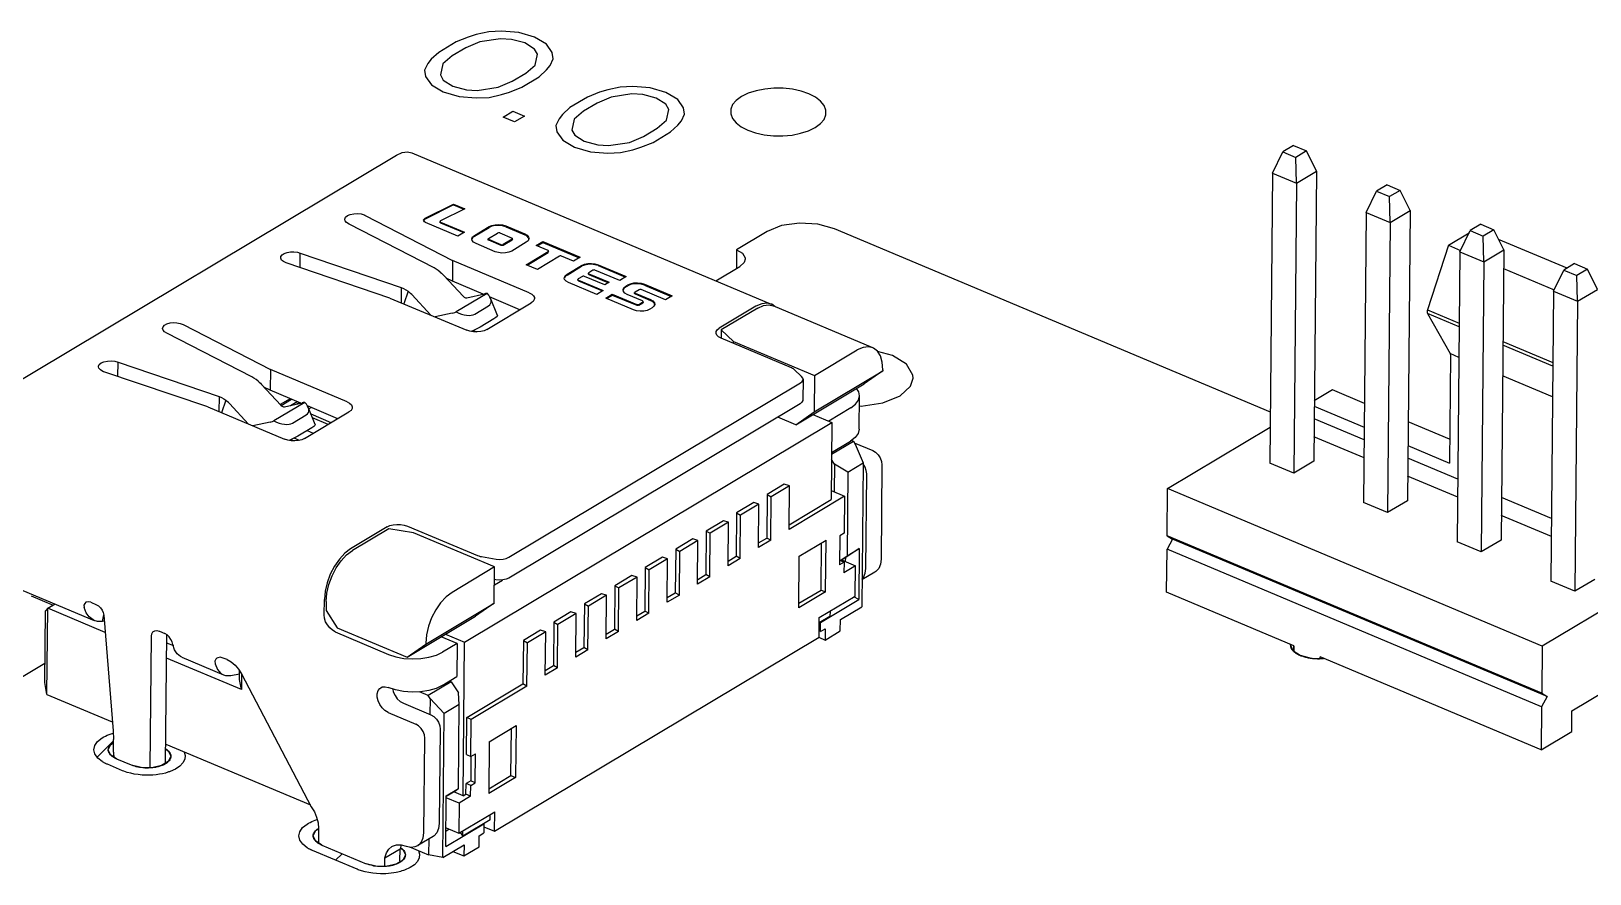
# Model space of a CAD drawing. Header units: millimetres. Extents: x 0 to 841, y 0 to 594.
# Drawn here: x 570.25 to 586.55, y 247.19 to 256 of the extents above; entities that cross this region are included whole.
import ezdxf

# ---------------------------------------------------------------- set-up
doc = ezdxf.new("R2010")
doc.units = ezdxf.units.MM
doc.header["$LTSCALE"] = 46.255
doc.layers.add('ASSEM_MEM', color=7, linetype='CONTINUOUS')

msp = doc.modelspace()

# ---------------------------------------------------------------- linework, layer by layer
at = {"layer": 'ASSEM_MEM', "color": 40, "linetype": 'CONTINUOUS'}
for p, q in [((574.906, 255.961), (574.821, 255.934)), ((575.036, 255.989), (574.906, 255.961)), ((575.169, 255.995), (575.036, 255.989)), ((575.351, 255.981), (575.169, 255.995)), ((575.515, 255.933), (575.351, 255.981)), ((574.695, 255.884), (574.513, 255.774)), ((574.796, 255.821), (574.653, 255.736)), ((574.821, 255.934), (574.695, 255.884)), ((574.942, 255.884), (574.796, 255.821)), ((575.16, 255.916), (574.942, 255.884)), ((575.273, 255.91), (575.16, 255.916)), ((575.414, 255.872), (575.273, 255.91)), ((575.514, 255.809), (575.414, 255.872)), ((575.545, 255.754), (575.514, 255.809)), ((575.64, 255.86), (575.515, 255.933)), ((575.699, 255.773), (575.64, 255.86)), ((574.398, 255.657), (574.365, 255.588)), ((574.435, 255.703), (574.398, 255.657)), ((574.513, 255.774), (574.435, 255.703)), ((574.555, 255.653), (574.53, 255.539)), ((574.653, 255.736), (574.555, 255.653)), ((575.422, 255.558), (575.52, 255.641)), ((575.52, 255.641), (575.545, 255.754)), ((575.64, 255.59), (575.677, 255.637)), ((575.677, 255.637), (575.71, 255.706)), ((575.71, 255.706), (575.699, 255.773)), ((574.365, 255.588), (574.376, 255.521)), ((574.376, 255.521), (574.436, 255.434)), ((574.53, 255.539), (574.561, 255.485)), ((574.561, 255.485), (574.661, 255.422)), ((575.133, 255.41), (575.28, 255.473)), ((575.28, 255.473), (575.422, 255.558)), ((575.38, 255.41), (575.563, 255.519)), ((575.563, 255.519), (575.64, 255.59)), ((574.436, 255.434), (574.56, 255.361)), ((574.56, 255.361), (574.725, 255.312)), ((574.661, 255.422), (574.802, 255.383)), ((574.725, 255.312), (574.906, 255.298)), ((574.802, 255.383), (574.915, 255.377)), ((574.906, 255.298), (575.039, 255.304)), ((574.915, 255.377), (575.133, 255.41)), ((575.039, 255.304), (575.169, 255.333)), ((575.169, 255.333), (575.254, 255.359)), ((575.254, 255.359), (575.38, 255.41)), ((576.068, 255.307), (575.885, 255.197)), ((576.194, 255.357), (576.068, 255.307)), ((576.315, 255.307), (576.169, 255.244)), ((576.279, 255.384), (576.194, 255.357)), ((576.409, 255.412), (576.279, 255.384)), ((576.533, 255.339), (576.315, 255.307)), ((576.542, 255.418), (576.409, 255.412)), ((576.646, 255.333), (576.533, 255.339)), ((576.723, 255.404), (576.542, 255.418)), ((576.787, 255.295), (576.646, 255.333)), ((576.888, 255.356), (576.723, 255.404)), ((577.012, 255.283), (576.888, 255.356)), ((575.186, 255.098), (575.288, 255.159)), ((575.288, 255.159), (575.408, 255.108)), ((575.885, 255.197), (575.808, 255.126)), ((576.026, 255.159), (575.928, 255.076)), ((576.169, 255.244), (576.026, 255.159)), ((576.887, 255.232), (576.787, 255.295)), ((576.918, 255.177), (576.887, 255.232)), ((576.893, 255.064), (576.918, 255.177)), ((577.072, 255.196), (577.012, 255.283)), ((577.083, 255.129), (577.072, 255.196)), ((575.306, 255.047), (575.186, 255.098)), ((575.408, 255.108), (575.306, 255.047)), ((575.771, 255.08), (575.738, 255.011)), ((575.738, 255.011), (575.749, 254.944)), ((575.808, 255.126), (575.771, 255.08)), ((575.928, 255.076), (575.903, 254.962)), ((576.652, 254.896), (576.795, 254.981)), ((576.795, 254.981), (576.893, 255.064)), ((576.936, 254.942), (577.013, 255.013)), ((577.013, 255.013), (577.05, 255.06)), ((577.05, 255.06), (577.083, 255.129)), ((575.749, 254.944), (575.809, 254.857)), ((575.809, 254.857), (575.933, 254.784)), ((575.903, 254.962), (575.934, 254.908)), ((575.934, 254.908), (576.034, 254.845)), ((576.034, 254.845), (576.175, 254.806)), ((576.288, 254.8), (576.506, 254.833)), ((576.506, 254.833), (576.652, 254.896)), ((576.627, 254.782), (576.753, 254.833)), ((576.753, 254.833), (576.936, 254.942)), ((575.933, 254.784), (576.098, 254.735)), ((576.098, 254.735), (576.279, 254.721)), ((576.175, 254.806), (576.288, 254.8)), ((576.279, 254.721), (576.412, 254.727)), ((576.412, 254.727), (576.542, 254.756)), ((576.542, 254.756), (576.627, 254.782))]:
    msp.add_line(p, q, dxfattribs=at)
at = {"layer": 'ASSEM_MEM', "color": 7, "linetype": 'CONTINUOUS'}
for p, q in [((569.834, 252.165), (574.071, 254.699)), ((574.232, 254.723), (577.989, 253.144)), ((583.23, 254.513), (583.338, 254.734)), ((583.449, 254.8), (583.338, 254.734)), ((583.338, 254.734), (583.472, 254.677)), ((583.449, 254.8), (583.584, 254.744)), ((583.584, 254.744), (583.472, 254.677)), ((583.48, 254.408), (583.472, 254.677)), ((583.687, 254.532), (583.584, 254.744)), ((583.23, 254.513), (583.202, 251.482)), ((583.23, 254.513), (583.48, 254.408)), ((583.48, 254.408), (583.687, 254.532)), ((583.687, 254.532), (583.659, 251.501)), ((583.48, 254.408), (583.452, 251.377)), ((584.428, 254.389), (584.316, 254.322)), ((584.428, 254.389), (584.563, 254.332)), ((584.563, 254.332), (584.451, 254.266)), ((584.666, 254.12), (584.563, 254.332)), ((574.372, 254.04), (574.668, 254.189)), ((574.668, 254.18), (574.372, 254.032)), ((574.668, 254.189), (574.787, 254.139)), ((574.668, 254.189), (574.668, 254.18)), ((574.668, 254.18), (574.777, 254.134)), ((584.209, 254.102), (584.316, 254.322)), ((584.316, 254.322), (584.451, 254.266)), ((584.459, 253.996), (584.451, 254.266)), ((573.745, 254.07), (574.658, 253.599)), ((574.527, 253.998), (574.527, 254.006)), ((574.787, 254.139), (574.532, 254.012)), ((574.533, 254.001), (574.783, 253.896)), ((584.209, 254.102), (584.181, 251.071)), ((584.209, 254.102), (584.459, 253.996)), ((584.459, 253.996), (584.666, 254.12)), ((584.666, 254.12), (584.638, 251.089)), ((574.464, 253.521), (573.576, 253.98)), ((574.714, 253.854), (574.376, 253.996)), ((574.533, 253.992), (574.774, 253.89)), ((574.783, 253.896), (574.714, 253.854)), ((574.887, 253.861), (575.04, 253.953)), ((574.887, 253.853), (575.04, 253.944)), ((575.034, 253.829), (575.129, 253.886)), ((575.15, 253.887), (575.28, 253.833)), ((575.213, 253.96), (575.412, 253.876)), ((575.213, 253.951), (575.412, 253.868)), ((577.945, 253.903), (577.627, 253.712)), ((583.207, 252.015), (578.649, 253.931)), ((584.459, 253.996), (584.431, 250.965)), ((585.067, 253.758), (585.284, 253.887)), ((585.188, 253.69), (585.295, 253.911)), ((585.407, 253.978), (585.295, 253.911)), ((585.295, 253.911), (585.43, 253.854)), ((585.407, 253.978), (585.542, 253.921)), ((585.542, 253.921), (585.43, 253.854)), ((585.438, 253.585), (585.43, 253.854)), ((585.645, 253.709), (585.542, 253.921)), ((573.065, 253.525), (573.066, 253.675)), ((573.066, 253.675), (574.122, 253.316)), ((575.102, 253.691), (574.903, 253.775)), ((575.03, 253.816), (575.03, 253.824)), ((575.165, 253.764), (575.036, 253.818)), ((575.165, 253.755), (575.036, 253.81)), ((575.282, 253.822), (575.186, 253.765)), ((575.282, 253.813), (575.186, 253.756)), ((575.428, 253.79), (575.276, 253.698)), ((575.285, 253.817), (575.282, 253.813)), ((575.285, 253.818), (575.285, 253.827)), ((575.285, 253.818), (575.285, 253.817)), ((575.427, 253.555), (575.658, 253.693)), ((575.436, 253.551), (575.658, 253.684)), ((575.456, 253.823), (575.453, 253.835)), ((575.533, 253.756), (575.602, 253.797)), ((575.656, 253.704), (575.533, 253.756)), ((575.541, 253.752), (575.601, 253.788)), ((575.602, 253.797), (575.601, 253.788)), ((575.601, 253.788), (575.982, 253.628)), ((575.602, 253.797), (575.99, 253.633)), ((575.662, 253.688), (575.658, 253.684)), ((575.662, 253.689), (575.662, 253.698)), ((575.662, 253.689), (575.662, 253.688)), ((577.627, 253.712), (577.625, 253.515)), ((585.067, 253.758), (584.847, 253.085)), ((585.067, 253.758), (585.194, 253.705)), ((585.188, 253.69), (585.16, 250.659)), ((585.188, 253.69), (585.438, 253.585)), ((585.438, 253.585), (585.645, 253.709)), ((586.307, 253.519), (585.591, 253.82)), ((585.645, 253.709), (585.617, 250.678)), ((574.003, 253.207), (572.917, 253.576)), ((574.658, 253.599), (574.656, 253.382)), ((575.46, 253.262), (574.658, 253.599)), ((575.545, 253.505), (575.427, 253.555)), ((575.776, 253.643), (575.545, 253.505)), ((575.921, 253.592), (575.798, 253.644)), ((575.854, 253.455), (576.007, 253.547)), ((575.854, 253.447), (576.006, 253.538)), ((575.99, 253.633), (575.921, 253.592)), ((576.18, 253.554), (576.473, 253.43)), ((576.18, 253.545), (576.465, 253.425)), ((577.411, 253.387), (577.66, 253.536)), ((577.706, 253.578), (577.66, 253.536)), ((577.717, 253.614), (577.706, 253.578)), ((585.438, 253.585), (585.41, 250.554)), ((585.643, 253.516), (586.173, 253.293)), ((586.386, 253.566), (586.274, 253.499)), ((586.386, 253.566), (586.521, 253.509)), ((574.566, 253.443), (574.768, 253.226)), ((574.656, 253.382), (574.591, 253.416)), ((574.976, 253.248), (574.656, 253.382)), ((576.164, 253.245), (575.87, 253.369)), ((575.968, 253.392), (575.968, 253.401)), ((576.015, 253.431), (575.972, 253.406)), ((575.974, 253.395), (576.233, 253.286)), ((575.974, 253.386), (576.224, 253.281)), ((576.248, 253.343), (576.036, 253.432)), ((576.078, 253.458), (576.078, 253.467)), ((576.124, 253.497), (576.081, 253.471)), ((576.083, 253.461), (576.296, 253.371)), ((576.083, 253.452), (576.288, 253.366)), ((576.405, 253.389), (576.146, 253.498)), ((576.296, 253.371), (576.248, 253.343)), ((576.473, 253.43), (576.405, 253.389)), ((576.663, 253.351), (576.952, 253.229)), ((586.167, 253.279), (586.274, 253.499)), ((586.274, 253.499), (586.409, 253.443)), ((586.521, 253.509), (586.409, 253.443)), ((586.417, 253.173), (586.409, 253.443)), ((586.624, 253.297), (586.521, 253.509)), ((574.003, 253.207), (574.805, 252.87)), ((574.122, 253.316), (574.12, 253.158)), ((574.193, 253.277), (574.147, 253.147)), ((574.43, 253.028), (574.231, 253.242)), ((575.018, 253.255), (574.694, 253.061)), ((574.806, 253.209), (574.99, 253.251)), ((575.362, 253.085), (575.045, 253.219)), ((575.128, 253.023), (575.053, 253.204)), ((576.233, 253.286), (576.164, 253.245)), ((576.259, 253.205), (576.327, 253.246)), ((576.548, 253.084), (576.259, 253.205)), ((576.267, 253.202), (576.327, 253.238)), ((576.327, 253.246), (576.582, 253.14)), ((576.327, 253.246), (576.327, 253.238)), ((576.327, 253.238), (576.582, 253.131)), ((576.468, 253.33), (576.49, 253.344)), ((576.468, 253.322), (576.49, 253.335)), ((576.644, 253.177), (576.484, 253.244)), ((576.561, 253.255), (576.561, 253.264)), ((576.608, 253.294), (576.565, 253.268)), ((576.567, 253.258), (576.726, 253.191)), ((576.567, 253.249), (576.726, 253.182)), ((576.883, 253.188), (576.629, 253.295)), ((576.663, 253.342), (576.944, 253.224)), ((576.952, 253.229), (576.883, 253.188)), ((586.167, 253.279), (586.139, 250.248)), ((586.167, 253.279), (586.417, 253.173)), ((586.417, 253.173), (586.624, 253.297)), ((574.655, 253.05), (574.474, 253.009)), ((574.889, 253.039), (575.033, 253.126)), ((575.016, 252.879), (575.48, 253.156)), ((576.603, 253.14), (576.646, 253.166)), ((576.603, 253.132), (576.646, 253.157)), ((576.649, 253.161), (576.646, 253.157)), ((576.649, 253.162), (576.649, 253.171)), ((576.649, 253.162), (576.649, 253.161)), ((576.743, 253.104), (576.721, 253.091)), ((576.77, 253.138), (576.767, 253.15)), ((577.828, 253.12), (577.446, 252.891)), ((577.847, 253.101), (577.465, 252.873)), ((577.965, 253.135), (578.009, 253.125)), ((579.049, 252.688), (578.009, 253.125)), ((584.847, 253.085), (585.181, 252.944)), ((585.18, 252.906), (584.847, 253.046)), ((584.847, 253.046), (585.085, 252.626)), ((586.417, 253.173), (586.389, 250.143)), ((571.84, 252.931), (572.753, 252.459)), ((574.874, 252.867), (574.907, 252.853)), ((575.09, 252.989), (574.946, 252.903)), ((577.465, 252.873), (577.464, 252.786)), ((577.465, 252.873), (577.594, 252.753)), ((572.559, 252.382), (571.671, 252.84)), ((578.199, 252.478), (577.466, 252.786)), ((577.594, 252.753), (578.442, 252.397)), ((577.594, 252.732), (577.594, 252.753)), ((585.636, 252.753), (586.16, 252.533)), ((586.159, 252.495), (585.636, 252.715)), ((571.16, 252.386), (571.161, 252.535)), ((571.161, 252.535), (572.217, 252.177)), ((578.442, 252.397), (578.888, 252.664)), ((579.255, 252.606), (579.1, 252.649)), ((585.089, 252.608), (585.078, 251.482)), ((585.177, 252.587), (585.085, 252.626)), ((572.099, 252.068), (571.013, 252.436)), ((572.753, 252.459), (572.751, 252.243)), ((573.555, 252.122), (572.753, 252.459)), ((578.306, 252.388), (578.229, 252.459)), ((578.438, 252.018), (579.155, 252.447)), ((578.442, 252.397), (578.438, 252.018)), ((579.155, 252.447), (578.96, 252.311)), ((579.155, 252.458), (579.155, 252.447)), ((586.156, 252.175), (585.633, 252.395)), ((572.661, 252.303), (572.863, 252.086)), ((572.751, 252.243), (572.686, 252.276)), ((573.071, 252.108), (572.751, 252.243)), ((575.247, 250.497), (578.293, 252.319)), ((578.244, 251.883), (578.96, 252.311)), ((578.321, 252.358), (578.319, 252.141)), ((583.855, 252.246), (583.665, 252.132)), ((584.19, 252.105), (583.855, 252.246)), ((572.099, 252.068), (572.9, 251.731)), ((572.217, 252.177), (572.216, 252.018)), ((572.289, 252.138), (572.242, 252.007)), ((572.525, 251.888), (572.326, 252.103)), ((573.113, 252.116), (572.789, 251.922)), ((572.961, 252.155), (572.857, 252.093)), ((572.866, 252.084), (572.974, 252.149)), ((572.902, 252.07), (573.085, 252.112)), ((572.965, 252.084), (573.032, 252.125)), ((573.023, 252.098), (573.053, 252.116)), ((573.041, 252.109), (573.052, 252.104)), ((573.457, 251.946), (573.14, 252.079)), ((573.223, 251.884), (573.148, 252.065)), ((573.155, 252.048), (573.179, 252.063)), ((578.291, 252.102), (575.245, 250.28)), ((578.821, 252.058), (578.589, 251.92)), ((578.909, 251.838), (578.912, 252.184)), ((583.665, 252.076), (584.188, 251.856)), ((572.75, 251.911), (572.569, 251.87)), ((572.984, 251.9), (573.128, 251.986)), ((573.111, 251.739), (573.575, 252.017)), ((573.387, 251.904), (573.178, 251.992)), ((573.356, 251.886), (573.194, 251.954)), ((574.783, 249.611), (578.621, 251.906)), ((578.244, 251.883), (578.056, 251.962)), ((578.244, 251.883), (578.438, 252.018)), ((578.422, 251.99), (578.621, 251.906)), ((578.621, 251.906), (578.614, 251.1)), ((584.187, 251.726), (583.664, 251.946)), ((585.08, 251.731), (584.646, 251.913)), ((572.994, 251.713), (572.966, 251.726)), ((573.056, 251.719), (573.001, 251.742)), ((573.185, 251.849), (573.041, 251.763)), ((573.137, 251.821), (573.202, 251.794)), ((578.867, 251.749), (578.818, 251.712)), ((578.827, 251.719), (578.847, 251.711)), ((582.132, 251.215), (583.205, 251.857)), ((584.185, 251.536), (583.662, 251.755)), ((578.618, 251.593), (578.818, 251.712)), ((578.618, 251.574), (578.847, 251.711)), ((578.847, 251.711), (578.866, 251.681)), ((578.857, 251.694), (579.051, 251.613)), ((578.866, 251.681), (578.948, 251.484)), ((584.644, 251.665), (585.078, 251.482)), ((578.649, 251.469), (578.617, 251.518)), ((578.649, 251.469), (578.646, 251.183)), ((578.789, 251.388), (578.649, 251.469)), ((578.789, 251.388), (578.948, 251.484)), ((578.948, 251.484), (578.934, 249.979)), ((579.146, 251.464), (579.137, 250.477)), ((583.452, 251.377), (583.202, 251.482)), ((583.659, 251.501), (583.452, 251.377)), ((585.166, 251.315), (584.642, 251.535)), ((578.125, 251.26), (577.946, 251.153)), ((578.179, 251.244), (577.988, 251.129)), ((578.179, 251.244), (578.125, 251.26)), ((578.175, 250.789), (578.179, 251.244)), ((578.789, 251.388), (578.781, 250.512)), ((578.978, 250.382), (578.987, 251.369)), ((585.164, 251.124), (584.641, 251.344)), ((577.807, 251.07), (577.627, 250.963)), ((577.86, 251.053), (577.807, 251.07)), ((577.946, 251.153), (577.942, 250.698)), ((577.946, 251.153), (577.988, 251.129)), ((577.984, 250.675), (577.988, 251.129)), ((578.756, 251.137), (578.175, 250.789)), ((578.175, 250.838), (578.614, 251.1)), ((578.614, 251.196), (578.756, 251.137)), ((578.756, 251.137), (578.752, 250.749)), ((582.127, 250.722), (582.132, 251.215)), ((586.047, 249.569), (582.132, 251.215)), ((584.431, 250.965), (584.181, 251.071)), ((584.638, 251.089), (584.431, 250.965)), ((586.145, 250.903), (585.621, 251.123)), ((577.627, 250.963), (577.623, 250.508)), ((577.627, 250.963), (577.669, 250.939)), ((577.665, 250.484), (577.669, 250.939)), ((577.86, 251.053), (577.669, 250.939)), ((577.856, 250.599), (577.86, 251.053)), ((586.143, 250.713), (585.62, 250.933)), ((573.974, 250.815), (573.592, 250.586)), ((573.993, 250.796), (573.611, 250.567)), ((574.25, 250.753), (573.993, 250.796)), ((574.185, 250.823), (574.918, 250.515)), ((575.097, 250.397), (574.25, 250.753)), ((577.309, 250.772), (577.305, 250.317)), ((577.488, 250.879), (577.309, 250.772)), ((577.309, 250.772), (577.351, 250.748)), ((577.346, 250.294), (577.351, 250.748)), ((577.542, 250.863), (577.351, 250.748)), ((577.542, 250.863), (577.488, 250.879)), ((577.538, 250.408), (577.542, 250.863)), ((578.752, 250.749), (578.705, 250.721)), ((576.99, 250.582), (576.986, 250.127)), ((577.169, 250.689), (576.99, 250.582)), ((576.99, 250.582), (577.032, 250.558)), ((577.223, 250.672), (577.032, 250.558)), ((577.223, 250.672), (577.169, 250.689)), ((577.219, 250.218), (577.223, 250.672)), ((577.984, 250.675), (577.856, 250.599)), ((577.857, 250.648), (577.942, 250.698)), ((577.984, 250.675), (577.942, 250.698)), ((578.282, 250.509), (578.562, 250.676)), ((578.509, 250.155), (578.513, 250.647)), ((578.557, 250.135), (578.562, 250.676)), ((578.705, 250.721), (578.702, 250.418)), ((578.908, 250.588), (578.767, 250.495)), ((578.781, 250.512), (578.908, 250.588)), ((578.908, 250.588), (578.903, 250.055)), ((582.122, 250.133), (582.126, 250.581)), ((582.184, 250.687), (582.126, 250.581)), ((586.041, 248.935), (582.126, 250.581)), ((586.043, 249.076), (582.127, 250.722)), ((582.127, 250.722), (582.184, 250.687)), ((586.099, 249.042), (582.184, 250.687)), ((585.41, 250.554), (585.16, 250.659)), ((585.617, 250.678), (585.41, 250.554)), ((574.96, 250.504), (575.113, 250.478)), ((576.851, 250.498), (576.672, 250.391)), ((576.905, 250.482), (576.714, 250.367)), ((576.905, 250.482), (576.851, 250.498)), ((576.901, 250.027), (576.905, 250.482)), ((577.028, 250.103), (577.032, 250.558)), ((577.538, 250.457), (577.623, 250.508)), ((577.665, 250.484), (577.538, 250.408)), ((577.665, 250.484), (577.623, 250.508)), ((578.277, 249.968), (578.282, 250.509)), ((578.702, 250.466), (578.75, 250.446)), ((578.75, 250.446), (578.702, 250.418)), ((578.708, 250.464), (578.781, 250.512)), ((578.767, 250.495), (578.711, 250.462)), ((578.723, 250.47), (578.87, 250.408)), ((578.75, 250.446), (578.749, 250.336)), ((578.766, 250.452), (578.767, 250.495)), ((569.65, 250.368), (570.912, 249.837)), ((575.097, 250.397), (574.652, 250.13)), ((575.094, 250.018), (575.097, 250.397)), ((575.111, 250.262), (575.096, 250.264)), ((575.096, 250.21), (575.18, 250.26)), ((576.532, 250.308), (576.353, 250.2)), ((576.586, 250.291), (576.395, 250.177)), ((576.586, 250.291), (576.532, 250.308)), ((576.582, 249.837), (576.586, 250.291)), ((576.672, 250.391), (576.667, 249.936)), ((576.672, 250.391), (576.714, 250.367)), ((576.709, 249.913), (576.714, 250.367)), ((577.346, 250.294), (577.219, 250.218)), ((577.22, 250.267), (577.305, 250.317)), ((577.346, 250.294), (577.305, 250.317)), ((578.87, 250.408), (578.749, 250.336)), ((578.867, 250.092), (578.87, 250.408)), ((579.072, 250.343), (578.937, 250.262)), ((587.209, 250.264), (586.047, 249.569)), ((586.596, 250.266), (586.389, 250.143)), ((570.253, 250.095), (570.482, 249.998)), ((576.214, 250.117), (576.035, 250.01)), ((576.268, 250.101), (576.077, 249.986)), ((576.268, 250.101), (576.214, 250.117)), ((576.264, 249.646), (576.268, 250.101)), ((576.353, 250.2), (576.349, 249.746)), ((576.353, 250.2), (576.395, 250.177)), ((576.391, 249.722), (576.395, 250.177)), ((576.901, 250.076), (576.986, 250.127)), ((577.028, 250.103), (576.901, 250.027)), ((577.028, 250.103), (576.986, 250.127)), ((578.277, 250.017), (578.509, 250.155)), ((578.557, 250.135), (578.277, 249.968)), ((578.491, 249.867), (578.867, 250.092)), ((578.509, 250.155), (578.557, 250.135)), ((583.452, 249.573), (582.122, 250.133)), ((586.389, 250.143), (586.139, 250.248)), ((570.395, 249.189), (570.402, 249.937)), ((570.427, 249.965), (570.402, 249.937)), ((570.418, 249.065), (570.427, 249.965)), ((570.427, 249.965), (570.502, 250.01)), ((571.026, 249.713), (570.427, 249.965)), ((570.829, 249.917), (570.806, 249.973)), ((570.875, 250.027), (570.936, 250.002)), ((573.316, 249.896), (573.318, 250.056)), ((573.337, 250.037), (573.336, 249.94)), ((573.336, 249.94), (573.45, 249.761)), ((574.377, 249.589), (575.094, 250.018)), ((575.094, 250.018), (574.899, 249.882)), ((575.895, 249.927), (575.716, 249.819)), ((575.949, 249.91), (575.895, 249.927)), ((576.035, 250.01), (576.03, 249.555)), ((576.035, 250.01), (576.077, 249.986)), ((576.072, 249.532), (576.077, 249.986)), ((576.582, 249.886), (576.667, 249.936)), ((576.709, 249.913), (576.667, 249.936)), ((578.505, 249.817), (578.903, 250.055)), ((578.603, 249.934), (578.602, 249.88)), ((578.711, 249.846), (578.934, 249.979)), ((578.903, 250.055), (578.853, 250.084)), ((570.86, 249.874), (570.829, 249.917)), ((570.9, 249.843), (570.86, 249.874)), ((570.912, 249.837), (570.9, 249.843)), ((570.997, 249.827), (571.011, 249.895)), ((571.017, 249.829), (570.997, 249.827)), ((571.012, 249.892), (571.109, 248.685)), ((574.183, 249.454), (574.899, 249.882)), ((575.716, 249.819), (575.712, 249.365)), ((575.716, 249.819), (575.758, 249.796)), ((575.754, 249.341), (575.758, 249.796)), ((575.949, 249.91), (575.758, 249.796)), ((575.945, 249.455), (575.949, 249.91)), ((576.709, 249.913), (576.582, 249.837)), ((578.489, 249.664), (578.491, 249.867)), ((578.602, 249.88), (578.49, 249.813)), ((578.505, 249.817), (578.502, 249.82)), ((578.504, 249.722), (578.505, 249.817)), ((578.71, 249.729), (578.711, 249.846)), ((571.498, 248.297), (571.511, 249.673)), ((571.589, 249.727), (571.593, 249.726)), ((571.593, 249.726), (571.651, 249.701)), ((571.675, 249.687), (571.651, 249.701)), ((571.657, 248.345), (571.67, 249.69)), ((571.669, 249.605), (571.739, 249.576)), ((573.431, 249.718), (573.989, 249.483)), ((573.45, 249.761), (574.183, 249.454)), ((574.706, 249.597), (574.539, 249.667)), ((574.584, 249.694), (574.783, 249.611)), ((574.768, 248.004), (574.783, 249.611)), ((575.096, 247.634), (578.489, 249.664)), ((575.398, 249.629), (575.393, 249.174)), ((575.577, 249.736), (575.398, 249.629)), ((575.398, 249.629), (575.44, 249.605)), ((575.435, 249.151), (575.44, 249.605)), ((575.631, 249.72), (575.44, 249.605)), ((575.631, 249.72), (575.577, 249.736)), ((575.626, 249.265), (575.631, 249.72)), ((576.264, 249.695), (576.349, 249.746)), ((576.391, 249.722), (576.264, 249.646)), ((576.391, 249.722), (576.349, 249.746)), ((578.485, 249.661), (578.551, 249.633)), ((578.504, 249.722), (578.489, 249.724)), ((578.504, 249.722), (578.552, 249.75)), ((578.552, 249.75), (578.551, 249.633)), ((578.551, 249.633), (578.71, 249.729)), ((572.45, 249.115), (571.667, 249.443)), ((571.752, 249.532), (571.735, 249.587)), ((571.828, 249.453), (572.263, 249.27)), ((572.3, 249.429), (572.26, 249.445)), ((574.183, 249.454), (574.377, 249.589)), ((574.377, 249.6), (574.377, 249.589)), ((574.706, 249.597), (574.553, 249.505)), ((574.706, 249.597), (574.702, 249.251)), ((575.945, 249.505), (576.03, 249.555)), ((576.072, 249.532), (575.945, 249.455)), ((576.072, 249.532), (576.03, 249.555)), ((583.414, 249.589), (583.414, 249.585)), ((583.414, 249.585), (583.44, 249.524)), ((583.44, 249.524), (583.518, 249.473)), ((583.451, 249.517), (583.451, 249.573)), ((583.452, 249.573), (583.452, 249.516)), ((586.037, 248.487), (583.728, 249.458)), ((583.728, 249.442), (583.728, 249.458)), ((583.761, 249.441), (583.766, 249.442)), ((586.047, 249.569), (586.043, 249.076)), ((586.358, 248.894), (587.444, 249.544)), ((570.397, 249.388), (567.839, 247.858)), ((572.34, 249.262), (572.43, 249.279)), ((572.421, 249.328), (572.452, 249.28)), ((572.43, 249.22), (572.431, 249.313)), ((572.451, 249.28), (572.45, 249.115)), ((572.452, 249.28), (573.18, 247.891)), ((575.754, 249.341), (575.626, 249.265)), ((575.627, 249.314), (575.712, 249.365)), ((575.754, 249.341), (575.712, 249.365)), ((570.418, 249.065), (570.395, 249.189)), ((572.263, 249.27), (572.285, 249.263)), ((572.285, 249.263), (572.34, 249.262)), ((572.45, 249.115), (572.43, 249.22)), ((574.062, 249.111), (573.986, 249.136)), ((574.644, 249.197), (574.403, 249.053)), ((574.549, 249.159), (574.702, 249.251)), ((574.625, 249.205), (574.644, 249.197)), ((574.644, 249.197), (574.718, 249.081)), ((574.805, 248.823), (575.393, 249.174)), ((575.435, 249.151), (574.853, 248.802)), ((575.435, 249.151), (575.393, 249.174)), ((570.418, 249.065), (571.101, 248.778)), ((574.143, 248.972), (574.432, 248.85)), ((574.403, 249.053), (574.311, 249.092)), ((574.422, 249.023), (574.403, 249.053)), ((574.422, 249.023), (574.421, 248.855)), ((574.569, 248.864), (574.422, 249.023)), ((574.728, 248.959), (574.569, 248.864)), ((574.728, 248.959), (574.718, 249.081)), ((574.72, 248.082), (574.728, 248.959)), ((586.099, 249.042), (586.041, 248.935)), ((586.043, 249.076), (586.099, 249.042)), ((573.984, 248.876), (574.273, 248.755)), ((574.555, 247.359), (574.569, 248.864)), ((574.802, 248.435), (574.805, 248.823)), ((574.853, 248.802), (574.805, 248.823)), ((574.85, 248.415), (574.853, 248.802)), ((586.041, 248.935), (586.037, 248.487)), ((586.356, 248.677), (586.358, 248.894)), ((574.527, 248.702), (574.518, 247.714)), ((575.041, 248.57), (575.321, 248.738)), ((575.268, 248.216), (575.272, 248.709)), ((575.321, 248.738), (575.316, 248.196)), ((586.037, 248.487), (586.356, 248.677)), ((570.942, 248.407), (571.114, 248.578)), ((571.059, 248.487), (571.085, 248.542)), ((571.085, 248.542), (571.114, 248.56)), ((571.113, 248.462), (571.114, 248.594)), ((571.659, 248.544), (573.171, 247.909)), ((574.359, 247.619), (574.368, 248.606)), ((575.041, 248.57), (575.036, 248.029)), ((571.303, 248.325), (571.149, 248.389)), ((571.713, 248.418), (571.686, 248.362)), ((574.802, 248.435), (574.85, 248.415)), ((574.849, 248.415), (574.847, 248.16)), ((574.85, 248.415), (574.897, 248.443)), ((574.894, 248.14), (574.897, 248.443)), ((571.221, 248.262), (571.208, 248.267)), ((574.847, 248.16), (574.799, 248.132)), ((574.894, 248.14), (574.847, 248.16)), ((574.847, 248.112), (574.894, 248.14)), ((575.036, 248.078), (575.268, 248.216)), ((575.316, 248.196), (575.036, 248.029)), ((575.268, 248.216), (575.316, 248.196)), ((574.587, 247.474), (574.592, 248.006)), ((574.592, 248.006), (574.72, 248.082)), ((574.691, 248.058), (574.592, 247.999)), ((574.725, 247.929), (574.592, 247.985)), ((574.768, 248.004), (574.67, 248.045)), ((574.709, 248.07), (574.691, 248.058)), ((574.709, 248.07), (574.72, 248.082)), ((574.846, 248.001), (574.725, 247.929)), ((574.768, 248.004), (574.798, 248.022)), ((574.798, 248.022), (574.799, 248.132)), ((574.846, 248.001), (574.798, 248.022)), ((574.847, 248.112), (574.799, 248.132)), ((574.846, 248.001), (574.847, 248.112)), ((574.725, 247.929), (574.722, 247.613)), ((574.722, 247.613), (575.098, 247.838)), ((575.049, 247.754), (575.049, 247.809)), ((575.096, 247.634), (575.098, 247.838)), ((573.228, 247.642), (573.259, 247.661)), ((573.237, 247.65), (573.243, 247.655)), ((573.257, 247.665), (573.255, 247.518)), ((574.587, 247.474), (574.985, 247.712)), ((574.589, 247.669), (574.722, 247.613)), ((574.589, 247.639), (574.618, 247.657)), ((575.049, 247.754), (574.764, 247.584)), ((574.984, 247.715), (574.985, 247.712)), ((574.985, 247.712), (574.985, 247.617)), ((574.985, 247.681), (575.096, 247.634)), ((573.201, 247.586), (573.228, 247.642)), ((573.224, 247.533), (573.201, 247.586)), ((573.292, 247.489), (573.224, 247.533)), ((573.292, 247.489), (573.754, 247.294)), ((574.122, 247.493), (574.11, 247.452)), ((574.121, 247.493), (574.174, 247.48)), ((574.454, 247.581), (574.295, 247.486)), ((574.409, 247.554), (574.407, 247.389)), ((574.555, 247.359), (574.778, 247.493)), ((574.737, 247.622), (574.76, 247.586)), ((574.76, 247.586), (574.764, 247.584)), ((574.764, 247.584), (574.765, 247.639)), ((574.778, 247.493), (574.776, 247.376)), ((574.936, 247.471), (574.937, 247.588)), ((574.937, 247.588), (574.985, 247.617)), ((573.435, 247.331), (573.504, 247.4)), ((573.949, 247.267), (573.95, 247.357)), ((573.95, 247.357), (574.11, 247.452)), ((574.137, 247.332), (574.066, 247.289)), ((574.108, 247.322), (574.11, 247.452)), ((574.111, 247.46), (574.141, 247.44)), ((574.164, 247.387), (574.137, 247.332)), ((574.141, 247.44), (574.164, 247.387)), ((574.209, 247.472), (574.407, 247.389)), ((574.555, 247.359), (574.407, 247.389)), ((574.662, 247.424), (574.776, 247.376)), ((574.776, 247.376), (574.936, 247.471)), ((573.672, 247.232), (573.659, 247.237))]:
    msp.add_line(p, q, dxfattribs=at)
for points in [[(577.678, 255.313), (577.623, 255.272), (577.585, 255.228), (577.566, 255.18), (577.565, 255.13), (577.584, 255.082), (577.621, 255.037), (577.675, 254.996), (577.744, 254.96), (577.825, 254.932), (577.915, 254.913), (578.011, 254.902), (578.11, 254.901), (578.206, 254.91), (578.296, 254.928), (578.378, 254.954), (578.448, 254.989)], [(578.448, 254.989), (578.503, 255.029), (578.541, 255.073), (578.56, 255.121), (578.561, 255.171), (578.542, 255.219), (578.505, 255.264), (578.451, 255.305), (578.382, 255.341), (578.301, 255.369), (578.211, 255.388), (578.115, 255.399), (578.016, 255.4), (577.92, 255.391), (577.83, 255.373), (577.748, 255.347), (577.678, 255.313)], [(574.071, 254.699), (574.131, 254.726), (574.188, 254.733), (574.232, 254.723)], [(573.53, 254.028), (573.531, 254.032), (573.539, 254.051), (573.559, 254.068), (573.588, 254.08), (573.624, 254.088), (573.662, 254.09), (573.701, 254.085), (573.735, 254.075)], [(573.576, 253.98), (573.55, 253.995), (573.534, 254.013), (573.53, 254.028)], [(573.735, 254.075), (573.738, 254.073), (573.742, 254.072), (573.745, 254.07)], [(574.354, 254.02), (574.355, 254.023), (574.36, 254.032), (574.372, 254.04)], [(574.376, 253.996), (574.363, 254.004), (574.356, 254.013), (574.354, 254.02)], [(574.372, 254.032), (574.36, 254.024), (574.355, 254.015)], [(574.532, 254.012), (574.528, 254.009), (574.527, 254.006)], [(574.527, 254.006), (574.527, 254.006), (574.529, 254.003), (574.533, 254.001)], [(574.533, 253.992), (574.529, 253.994), (574.527, 253.997), (574.527, 253.998)], [(574.859, 253.823), (574.859, 253.826), (574.867, 253.845), (574.887, 253.861)], [(574.887, 253.853), (574.867, 253.836), (574.86, 253.819)], [(575.04, 253.953), (575.069, 253.965), (575.104, 253.973), (575.142, 253.974), (575.18, 253.97), (575.213, 253.96)], [(575.213, 253.951), (575.18, 253.961), (575.142, 253.966), (575.104, 253.964), (575.069, 253.957), (575.04, 253.944)], [(575.15, 253.887), (575.143, 253.889), (575.136, 253.888), (575.129, 253.886)], [(575.412, 253.876), (575.437, 253.862), (575.453, 253.844), (575.457, 253.828)], [(575.453, 253.835), (575.437, 253.853), (575.412, 253.868)], [(578.649, 253.931), (578.477, 253.979), (578.283, 253.99), (578.096, 253.963), (577.945, 253.903)], [(572.862, 253.628), (572.864, 253.64), (572.876, 253.657), (572.898, 253.672), (572.928, 253.683), (572.962, 253.689), (572.999, 253.689), (573.035, 253.685), (573.066, 253.675)], [(574.903, 253.775), (574.878, 253.789), (574.863, 253.807), (574.859, 253.823)], [(575.034, 253.829), (575.03, 253.825), (575.03, 253.824)], [(575.03, 253.824), (575.031, 253.822), (575.036, 253.818)], [(575.036, 253.81), (575.031, 253.813), (575.03, 253.816)], [(575.276, 253.698), (575.247, 253.686), (575.211, 253.678), (575.173, 253.677), (575.136, 253.681), (575.102, 253.691)], [(575.165, 253.764), (575.172, 253.762), (575.18, 253.763), (575.186, 253.765)], [(575.186, 253.756), (575.18, 253.754), (575.172, 253.754), (575.165, 253.755)], [(575.285, 253.827), (575.284, 253.829), (575.28, 253.833)], [(575.282, 253.822), (575.285, 253.826), (575.285, 253.827)], [(575.457, 253.828), (575.456, 253.825), (575.448, 253.806), (575.428, 253.79)], [(575.662, 253.698), (575.661, 253.7), (575.656, 253.704)], [(575.658, 253.693), (575.662, 253.696), (575.662, 253.698)], [(577.627, 253.712), (577.688, 253.674), (577.716, 253.627), (577.717, 253.614)], [(572.917, 253.576), (572.89, 253.588), (572.871, 253.604), (572.862, 253.622), (572.862, 253.628)], [(574.529, 253.478), (574.508, 253.495), (574.486, 253.509), (574.464, 253.521)], [(575.798, 253.644), (575.79, 253.646), (575.783, 253.646), (575.776, 253.643)], [(576.18, 253.545), (576.146, 253.555), (576.109, 253.56), (576.071, 253.558), (576.035, 253.551), (576.006, 253.538)], [(576.007, 253.547), (576.035, 253.559), (576.071, 253.567), (576.109, 253.568), (576.146, 253.564), (576.18, 253.554)], [(574.529, 253.478), (574.542, 253.467), (574.554, 253.455), (574.566, 253.443)], [(575.825, 253.416), (575.826, 253.42), (575.834, 253.439), (575.854, 253.455)], [(575.87, 253.369), (575.845, 253.383), (575.829, 253.401), (575.825, 253.416)], [(575.854, 253.447), (575.834, 253.43), (575.826, 253.413)], [(575.972, 253.406), (575.968, 253.402), (575.968, 253.401)], [(575.968, 253.401), (575.969, 253.398), (575.974, 253.395)], [(575.974, 253.386), (575.969, 253.39), (575.968, 253.392)], [(576.036, 253.432), (576.029, 253.434), (576.021, 253.434), (576.015, 253.431)], [(576.081, 253.471), (576.078, 253.468), (576.078, 253.467)], [(576.078, 253.467), (576.079, 253.464), (576.083, 253.461)], [(576.083, 253.452), (576.079, 253.455), (576.078, 253.458)], [(576.146, 253.498), (576.138, 253.5), (576.131, 253.499), (576.124, 253.497)], [(576.49, 253.344), (576.519, 253.356), (576.554, 253.364), (576.592, 253.365), (576.63, 253.361), (576.663, 253.351)], [(576.663, 253.342), (576.63, 253.352), (576.592, 253.356), (576.554, 253.355), (576.519, 253.347), (576.49, 253.335)], [(574.122, 253.316), (574.146, 253.306), (574.17, 253.293), (574.193, 253.277)], [(574.231, 253.242), (574.219, 253.254), (574.206, 253.266), (574.193, 253.277)], [(574.768, 253.226), (574.78, 253.215), (574.794, 253.21), (574.806, 253.209)], [(575.018, 253.255), (575.01, 253.255), (575.001, 253.253), (574.99, 253.251)], [(575.46, 253.262), (575.486, 253.247), (575.505, 253.23), (575.514, 253.211), (575.514, 253.203)], [(575.514, 253.203), (575.512, 253.191), (575.501, 253.172), (575.48, 253.156)], [(576.44, 253.292), (576.44, 253.295), (576.448, 253.314), (576.468, 253.33)], [(576.484, 253.244), (576.459, 253.258), (576.444, 253.276), (576.44, 253.292)], [(576.468, 253.322), (576.448, 253.305), (576.441, 253.288)], [(576.565, 253.268), (576.562, 253.265), (576.561, 253.264)], [(576.561, 253.264), (576.562, 253.261), (576.567, 253.258)], [(576.567, 253.249), (576.562, 253.252), (576.561, 253.255)], [(576.629, 253.295), (576.622, 253.297), (576.614, 253.296), (576.608, 253.294)], [(576.726, 253.191), (576.752, 253.176), (576.767, 253.158), (576.771, 253.143)], [(574.655, 253.05), (574.667, 253.053), (574.68, 253.057), (574.694, 253.061)], [(575.128, 253.023), (575.128, 253.023), (575.124, 253.014), (575.111, 253.003), (575.09, 252.989)], [(576.721, 253.091), (576.692, 253.078), (576.657, 253.071), (576.618, 253.069), (576.581, 253.074), (576.548, 253.084)], [(576.582, 253.14), (576.589, 253.138), (576.597, 253.138), (576.603, 253.14)], [(576.603, 253.132), (576.596, 253.13), (576.589, 253.129), (576.582, 253.131)], [(576.649, 253.171), (576.648, 253.173), (576.644, 253.177)], [(576.646, 253.166), (576.649, 253.17), (576.649, 253.171)], [(576.767, 253.15), (576.752, 253.167), (576.726, 253.182)], [(576.771, 253.143), (576.771, 253.139), (576.762, 253.12), (576.743, 253.104)], [(577.989, 253.144), (577.946, 253.154), (577.889, 253.147), (577.828, 253.12)], [(577.847, 253.101), (577.908, 253.128), (577.965, 253.135)], [(578.027, 253.117), (577.996, 253.141), (577.989, 253.144)], [(584.847, 253.085), (584.845, 253.078), (584.844, 253.071), (584.844, 253.064)], [(584.844, 253.064), (584.844, 253.057), (584.845, 253.051), (584.847, 253.046)], [(571.626, 252.889), (571.631, 252.907), (571.647, 252.924), (571.672, 252.937), (571.704, 252.946), (571.739, 252.95), (571.776, 252.949), (571.81, 252.942), (571.84, 252.931)], [(571.671, 252.84), (571.646, 252.854), (571.631, 252.871), (571.626, 252.889)], [(574.876, 252.853), (574.838, 252.859), (574.805, 252.87)], [(574.946, 252.903), (574.917, 252.887), (574.884, 252.871), (574.852, 252.857)], [(575.016, 252.879), (574.987, 252.865), (574.953, 252.857), (574.915, 252.852), (574.876, 252.853)], [(577.412, 252.844), (577.414, 252.856), (577.425, 252.875), (577.446, 252.891)], [(577.466, 252.786), (577.439, 252.8), (577.421, 252.818), (577.412, 252.837), (577.412, 252.844)], [(579.049, 252.688), (579.005, 252.698), (578.948, 252.691), (578.888, 252.664)], [(570.957, 252.489), (570.957, 252.493), (570.965, 252.511), (570.985, 252.528), (571.014, 252.541), (571.05, 252.548), (571.089, 252.55), (571.127, 252.546), (571.161, 252.535)], [(579.155, 252.458), (579.149, 252.536), (579.13, 252.602), (579.098, 252.652), (579.056, 252.684), (579.049, 252.688)], [(579.473, 252.371), (579.47, 252.401), (579.403, 252.514), (579.255, 252.606)], [(585.085, 252.626), (585.087, 252.62), (585.088, 252.614), (585.089, 252.608)], [(571.002, 252.44), (570.976, 252.455), (570.961, 252.473), (570.957, 252.489)], [(571.013, 252.436), (571.009, 252.437), (571.006, 252.439), (571.002, 252.44)], [(572.624, 252.338), (572.603, 252.355), (572.581, 252.37), (572.559, 252.382)], [(578.229, 252.459), (578.221, 252.466), (578.211, 252.472), (578.199, 252.478)], [(578.321, 252.358), (578.319, 252.371), (578.306, 252.388)], [(579.335, 252.183), (579.446, 252.285), (579.473, 252.371)], [(572.624, 252.338), (572.637, 252.327), (572.649, 252.316), (572.661, 252.303)], [(578.293, 252.319), (578.312, 252.334), (578.321, 252.352), (578.321, 252.358)], [(578.912, 252.184), (578.904, 252.226), (578.88, 252.263)], [(572.217, 252.177), (572.241, 252.167), (572.265, 252.153), (572.289, 252.138)], [(572.326, 252.103), (572.314, 252.115), (572.301, 252.127), (572.289, 252.138)], [(572.863, 252.086), (572.876, 252.076), (572.889, 252.07), (572.902, 252.07)], [(573.113, 252.116), (573.105, 252.115), (573.096, 252.114), (573.085, 252.112)], [(573.555, 252.122), (573.582, 252.108), (573.6, 252.09), (573.609, 252.071), (573.609, 252.064)], [(573.609, 252.064), (573.607, 252.052), (573.596, 252.033), (573.575, 252.017)], [(578.319, 252.141), (578.319, 252.136), (578.31, 252.118), (578.291, 252.102)], [(578.821, 252.058), (578.87, 252.096), (578.901, 252.138), (578.912, 252.184)], [(578.906, 252.079), (578.93, 252.078), (579.154, 252.11), (579.335, 252.183)], [(572.75, 251.911), (572.762, 251.914), (572.775, 251.918), (572.789, 251.922)], [(573.223, 251.884), (573.223, 251.883), (573.219, 251.875), (573.206, 251.864), (573.185, 251.849)], [(572.971, 251.714), (572.934, 251.72), (572.9, 251.731)], [(573.041, 251.763), (573.013, 251.748), (572.979, 251.732), (572.948, 251.718)], [(573.111, 251.739), (573.083, 251.726), (573.048, 251.717), (573.01, 251.713), (572.971, 251.714)], [(578.909, 251.838), (578.898, 251.791), (578.867, 251.749)], [(579.051, 251.613), (579.08, 251.595), (579.107, 251.568), (579.128, 251.536), (579.142, 251.5), (579.146, 251.464)], [(578.987, 251.369), (578.982, 251.404), (578.969, 251.44), (578.948, 251.473)], [(573.974, 250.815), (574.003, 250.828), (574.037, 250.837), (574.075, 250.841), (574.114, 250.84), (574.152, 250.834), (574.185, 250.823)], [(573.592, 250.586), (573.531, 250.541), (573.474, 250.479), (573.422, 250.405), (573.379, 250.321), (573.346, 250.232), (573.325, 250.143), (573.318, 250.056)], [(573.337, 250.037), (573.344, 250.124), (573.365, 250.213), (573.398, 250.302), (573.441, 250.386), (573.493, 250.46), (573.55, 250.522), (573.611, 250.567)], [(574.918, 250.515), (574.931, 250.511), (574.945, 250.507), (574.96, 250.504)], [(575.113, 250.478), (575.149, 250.475), (575.186, 250.477), (575.219, 250.485), (575.247, 250.497)], [(579.137, 250.477), (579.13, 250.425), (579.112, 250.382), (579.082, 250.35), (579.072, 250.343)], [(575.245, 250.28), (575.217, 250.268), (575.184, 250.261), (575.147, 250.258), (575.111, 250.262)], [(578.937, 250.27), (578.952, 250.287), (578.971, 250.33), (578.978, 250.382)], [(574.652, 250.13), (574.591, 250.084), (574.533, 250.023), (574.482, 249.948), (574.439, 249.865), (574.406, 249.776), (574.385, 249.686), (574.377, 249.6)], [(570.824, 250.027), (570.812, 250.016), (570.804, 249.997), (570.806, 249.973)], [(570.875, 250.027), (570.85, 250.033), (570.827, 250.029), (570.824, 250.027)], [(570.936, 250.002), (570.958, 249.989), (570.978, 249.969), (570.995, 249.945), (571.006, 249.919), (571.012, 249.892)], [(570.997, 249.827), (570.946, 249.828), (570.912, 249.837)], [(573.431, 249.718), (573.401, 249.735), (573.373, 249.759), (573.349, 249.79), (573.331, 249.824), (573.32, 249.861), (573.316, 249.896)], [(571.511, 249.673), (571.515, 249.698), (571.526, 249.718), (571.537, 249.726)], [(571.537, 249.726), (571.544, 249.73), (571.565, 249.733), (571.589, 249.727)], [(571.735, 249.587), (571.727, 249.613), (571.714, 249.64), (571.696, 249.666), (571.675, 249.687)], [(571.828, 249.453), (571.815, 249.459), (571.779, 249.488), (571.752, 249.532)], [(572.195, 249.445), (572.183, 249.434), (572.173, 249.412), (572.175, 249.385)], [(572.26, 249.445), (572.229, 249.453), (572.203, 249.448), (572.195, 249.445)], [(573.989, 249.483), (574.065, 249.458), (574.149, 249.441), (574.237, 249.435), (574.326, 249.439), (574.411, 249.452), (574.488, 249.475), (574.553, 249.505)], [(583.414, 249.585), (583.415, 249.575), (583.417, 249.564), (583.421, 249.554), (583.425, 249.544), (583.432, 249.534), (583.44, 249.524)], [(583.44, 249.524), (583.442, 249.523), (583.443, 249.521), (583.445, 249.519), (583.447, 249.517), (583.449, 249.515), (583.451, 249.514)], [(583.451, 249.514), (583.46, 249.506), (583.47, 249.499), (583.48, 249.492), (583.492, 249.485), (583.505, 249.479), (583.519, 249.472)], [(583.518, 249.473), (583.633, 249.443), (583.761, 249.441)], [(583.519, 249.472), (583.526, 249.469), (583.535, 249.466), (583.544, 249.463), (583.554, 249.46), (583.563, 249.457), (583.574, 249.454)], [(583.574, 249.454), (583.583, 249.452), (583.592, 249.45), (583.602, 249.448), (583.612, 249.446), (583.621, 249.445), (583.633, 249.443)], [(583.633, 249.443), (583.639, 249.442), (583.647, 249.441), (583.654, 249.441), (583.662, 249.44), (583.67, 249.439), (583.678, 249.439)], [(583.678, 249.439), (583.688, 249.439), (583.698, 249.438), (583.708, 249.438), (583.718, 249.438), (583.728, 249.439), (583.738, 249.439)], [(583.738, 249.439), (583.741, 249.439), (583.745, 249.44), (583.749, 249.44), (583.753, 249.44), (583.757, 249.441), (583.761, 249.441)], [(572.175, 249.385), (572.2, 249.326), (572.237, 249.284), (572.263, 249.27)], [(572.3, 249.429), (572.343, 249.405), (572.385, 249.37), (572.421, 249.328)], [(573.984, 248.876), (573.951, 248.896), (573.921, 248.923), (573.897, 248.958), (573.879, 248.996), (573.87, 249.036), (573.871, 249.072), (573.88, 249.104), (573.898, 249.128), (573.908, 249.135)], [(573.908, 249.135), (573.923, 249.142), (573.953, 249.145), (573.986, 249.136)], [(574.032, 249.121), (574.038, 249.093), (574.056, 249.054), (574.08, 249.019), (574.11, 248.991), (574.143, 248.972)], [(574.549, 249.159), (574.485, 249.128), (574.408, 249.106), (574.323, 249.092), (574.234, 249.089), (574.146, 249.095), (574.062, 249.111)], [(574.432, 248.85), (574.462, 248.832), (574.489, 248.806), (574.51, 248.773), (574.523, 248.737), (574.527, 248.702)], [(570.995, 248.611), (571.011, 248.62), (571.029, 248.629), (571.047, 248.638), (571.068, 248.646), (571.088, 248.653), (571.11, 248.66)], [(571.109, 248.685), (571.111, 248.654), (571.113, 248.624), (571.114, 248.594)], [(574.368, 248.606), (574.364, 248.642), (574.35, 248.678), (574.329, 248.71), (574.303, 248.737), (574.273, 248.755)], [(570.995, 248.362), (570.948, 248.4), (570.919, 248.442), (570.909, 248.487), (570.918, 248.531), (570.947, 248.573), (570.995, 248.611)], [(571.059, 248.487), (571.06, 248.501), (571.065, 248.514), (571.073, 248.528), (571.083, 248.541), (571.097, 248.553), (571.114, 248.564)], [(571.149, 248.389), (571.081, 248.434), (571.059, 248.487)], [(571.082, 248.434), (571.075, 248.442), (571.069, 248.451), (571.064, 248.46), (571.061, 248.469), (571.059, 248.478), (571.059, 248.487)], [(571.113, 248.462), (571.115, 248.433), (571.122, 248.407)], [(571.659, 248.496), (571.675, 248.485), (571.688, 248.472), (571.699, 248.459), (571.706, 248.446), (571.711, 248.432), (571.713, 248.418)], [(571.659, 248.491), (571.69, 248.471), (571.713, 248.418)], [(571.852, 248.463), (571.862, 248.425), (571.858, 248.387), (571.839, 248.35), (571.807, 248.316), (571.762, 248.285), (571.705, 248.259)], [(571.029, 248.344), (571.023, 248.347), (571.017, 248.35), (571.011, 248.353), (571.006, 248.356), (571, 248.359), (570.995, 248.362)], [(571.208, 248.267), (571.05, 248.334), (571.046, 248.335), (571.042, 248.337), (571.038, 248.339), (571.034, 248.341), (571.029, 248.344)], [(571.124, 248.402), (571.116, 248.406), (571.108, 248.412), (571.101, 248.417), (571.094, 248.422), (571.087, 248.428), (571.082, 248.434)], [(571.149, 248.389), (571.145, 248.391), (571.141, 248.393), (571.136, 248.395), (571.132, 248.397), (571.128, 248.399), (571.124, 248.402)], [(571.686, 248.362), (571.615, 248.32), (571.514, 248.297), (571.403, 248.299), (571.303, 248.325)], [(571.403, 248.299), (571.385, 248.301), (571.368, 248.305), (571.351, 248.309), (571.335, 248.313), (571.319, 248.319), (571.303, 248.325)], [(571.514, 248.297), (571.496, 248.296), (571.478, 248.295), (571.459, 248.295), (571.44, 248.295), (571.421, 248.297), (571.403, 248.299)], [(571.56, 248.304), (571.552, 248.302), (571.545, 248.301), (571.538, 248.3), (571.53, 248.299), (571.522, 248.298), (571.514, 248.297)], [(571.615, 248.32), (571.607, 248.317), (571.598, 248.314), (571.589, 248.311), (571.579, 248.308), (571.57, 248.306), (571.56, 248.304)], [(571.657, 248.34), (571.651, 248.336), (571.645, 248.333), (571.638, 248.329), (571.631, 248.326), (571.623, 248.323), (571.615, 248.32)], [(571.686, 248.362), (571.682, 248.358), (571.678, 248.355), (571.673, 248.351), (571.668, 248.347), (571.663, 248.344), (571.657, 248.34)], [(571.713, 248.418), (571.712, 248.408), (571.71, 248.398), (571.706, 248.389), (571.701, 248.38), (571.694, 248.371), (571.686, 248.362)], [(571.454, 248.22), (571.413, 248.222), (571.372, 248.226), (571.331, 248.232), (571.293, 248.24), (571.256, 248.25), (571.221, 248.262)], [(571.656, 248.243), (571.625, 248.236), (571.593, 248.23), (571.559, 248.225), (571.525, 248.222), (571.49, 248.22), (571.454, 248.22)], [(571.705, 248.259), (571.698, 248.256), (571.69, 248.254), (571.682, 248.251), (571.674, 248.248), (571.665, 248.246), (571.656, 248.243)], [(573.18, 247.891), (573.213, 247.837), (573.237, 247.78), (573.252, 247.721), (573.257, 247.665)], [(573.138, 247.462), (573.091, 247.499), (573.062, 247.542), (573.051, 247.586), (573.061, 247.63), (573.09, 247.672), (573.138, 247.71)], [(573.138, 247.71), (573.152, 247.719), (573.168, 247.727), (573.186, 247.735), (573.204, 247.743), (573.223, 247.75), (573.243, 247.756)], [(573.201, 247.586), (573.202, 247.597), (573.205, 247.608), (573.211, 247.619), (573.218, 247.63), (573.226, 247.64), (573.237, 247.65)], [(573.243, 247.655), (573.245, 247.656), (573.247, 247.657), (573.249, 247.659), (573.252, 247.661), (573.254, 247.662), (573.257, 247.664)], [(574.518, 247.714), (574.512, 247.663), (574.493, 247.619), (574.464, 247.587), (574.454, 247.581)], [(573.224, 247.533), (573.218, 247.541), (573.212, 247.55), (573.207, 247.559), (573.204, 247.568), (573.202, 247.577), (573.201, 247.586)], [(573.238, 247.521), (573.235, 247.523), (573.233, 247.524), (573.231, 247.527), (573.229, 247.529), (573.227, 247.531), (573.224, 247.533)], [(573.256, 247.507), (573.253, 247.509), (573.25, 247.511), (573.247, 247.513), (573.243, 247.516), (573.241, 247.518), (573.238, 247.521)], [(573.269, 247.5), (573.267, 247.501), (573.265, 247.502), (573.263, 247.503), (573.261, 247.504), (573.259, 247.506), (573.256, 247.507)], [(573.292, 247.489), (573.288, 247.49), (573.284, 247.492), (573.28, 247.494), (573.276, 247.496), (573.273, 247.498), (573.269, 247.5)], [(574.024, 247.475), (574.028, 247.477), (574.072, 247.493), (574.121, 247.493)], [(574.174, 247.48), (574.222, 247.469), (574.267, 247.474), (574.295, 247.486)], [(574.295, 247.486), (574.305, 247.492), (574.334, 247.524), (574.352, 247.567), (574.359, 247.619)], [(573.172, 247.443), (573.166, 247.446), (573.16, 247.449), (573.154, 247.452), (573.149, 247.455), (573.143, 247.459), (573.138, 247.462)], [(573.659, 247.237), (573.193, 247.433), (573.189, 247.435), (573.185, 247.437), (573.181, 247.439), (573.177, 247.441), (573.172, 247.443)], [(573.95, 247.357), (573.966, 247.408), (573.992, 247.449), (574.024, 247.475)], [(574.128, 247.323), (574.125, 247.321), (574.122, 247.319), (574.118, 247.316), (574.115, 247.314), (574.111, 247.311), (574.107, 247.309)], [(574.113, 247.464), (574.115, 247.462), (574.118, 247.46), (574.12, 247.459), (574.123, 247.457), (574.125, 247.455), (574.128, 247.453)], [(574.128, 247.453), (574.138, 247.443), (574.147, 247.432), (574.155, 247.422), (574.16, 247.411), (574.163, 247.399), (574.164, 247.387)], [(574.137, 247.332), (574.136, 247.331), (574.134, 247.329), (574.133, 247.328), (574.131, 247.327), (574.13, 247.325), (574.128, 247.323)], [(574.164, 247.387), (574.163, 247.378), (574.161, 247.368), (574.157, 247.359), (574.152, 247.35), (574.145, 247.341), (574.137, 247.332)], [(574.303, 247.433), (574.313, 247.395), (574.309, 247.357), (574.291, 247.32), (574.258, 247.285), (574.213, 247.255), (574.156, 247.229)], [(573.906, 247.19), (573.864, 247.192), (573.823, 247.196), (573.782, 247.202), (573.744, 247.21), (573.707, 247.22), (573.672, 247.232)], [(574.066, 247.289), (573.965, 247.267), (573.854, 247.269), (573.754, 247.294)], [(573.854, 247.269), (573.836, 247.271), (573.819, 247.275), (573.802, 247.279), (573.786, 247.283), (573.77, 247.289), (573.754, 247.294)], [(573.965, 247.267), (573.947, 247.266), (573.929, 247.265), (573.91, 247.265), (573.892, 247.265), (573.873, 247.267), (573.854, 247.269)], [(574.069, 247.204), (574.043, 247.199), (574.016, 247.196), (573.989, 247.193), (573.961, 247.191), (573.934, 247.19), (573.906, 247.19)], [(574.011, 247.274), (574.003, 247.272), (573.996, 247.271), (573.989, 247.27), (573.981, 247.269), (573.974, 247.268), (573.965, 247.267)], [(574.066, 247.29), (574.058, 247.286), (574.049, 247.284), (574.04, 247.281), (574.03, 247.278), (574.021, 247.276), (574.011, 247.274)], [(574.096, 247.303), (574.092, 247.301), (574.087, 247.298), (574.082, 247.296), (574.077, 247.294), (574.072, 247.292), (574.066, 247.29)], [(574.156, 247.229), (574.143, 247.224), (574.129, 247.22), (574.115, 247.215), (574.1, 247.211), (574.085, 247.208), (574.069, 247.204)], [(574.107, 247.309), (574.105, 247.308), (574.104, 247.307), (574.102, 247.306), (574.1, 247.305), (574.098, 247.304), (574.096, 247.303)]]:
    msp.add_lwpolyline(points, dxfattribs=at)
for centre, start_param, end_param in [((574.876, 253.24), -0.296085, 0.934874), ((574.731, 253.153), -1.527045, -0.296085), ((572.971, 252.1), -0.296085, 0.934874), ((572.827, 252.014), -1.527045, -0.296085)]:
    msp.add_ellipse(centre, major_axis=(0.179, -0.092), ratio=0.492428, start_param=start_param, end_param=end_param, dxfattribs=at)

doc.saveas('drawing.dxf')
